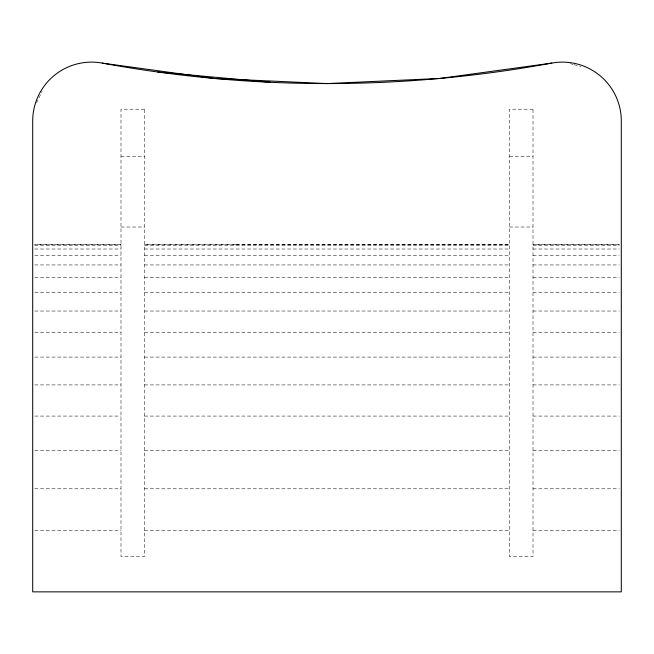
<?xml version="1.0" encoding="UTF-8"?>
<svg xmlns="http://www.w3.org/2000/svg" width="654" height="654" viewBox="0 0 654 654"><rect width="100%" height="100%" fill="white"/><g stroke="black" fill="none" stroke-linecap="round" stroke-linejoin="round"><path stroke-width="0.49" stroke-dasharray="3.27 2.45" d="M36.608 102.931L42.101 91.217M120.99 156.298L144.534 156.298M509.466 156.298L533.01 156.298M120.99 227.02L144.534 227.02M509.466 227.02L533.01 227.02M34.727 245.405L120.99 245.405M144.534 245.405L509.466 245.405M533.01 245.405L619.273 245.405M34.727 249.011L120.99 249.011M144.534 249.011L509.466 249.011M533.01 249.011L619.273 249.011M34.727 255.518L120.99 255.518M144.534 255.518L509.466 255.518M533.01 255.518L619.273 255.518M34.727 264.944L120.99 264.944M144.534 264.944L509.466 264.944M533.01 264.944L619.273 264.944M34.727 277.312L120.99 277.312M144.534 277.312L509.466 277.312M533.01 277.312L619.273 277.312M34.727 292.657L120.99 292.657M144.534 292.657L509.466 292.657M533.01 292.657L619.273 292.657M34.727 311.034L120.99 311.034M144.534 311.034L509.466 311.034M533.01 311.034L619.273 311.034M34.727 332.485L120.99 332.485M144.534 332.485L509.466 332.485M533.01 332.485L619.273 332.485M34.727 357.092L120.99 357.092M144.534 357.092L509.466 357.092M533.01 357.092L619.273 357.092M34.727 384.92L120.99 384.92M144.534 384.92L509.466 384.92M533.01 384.92L619.273 384.92M34.727 416.075L120.99 416.075M144.534 416.075L509.466 416.075M533.01 416.075L619.273 416.075M34.727 450.655L120.99 450.655M144.534 450.655L509.466 450.655M533.01 450.655L619.273 450.655M34.727 488.791L120.99 488.791M144.534 488.791L509.466 488.791M533.01 488.791L619.273 488.791M34.727 530.623L120.99 530.623M144.534 530.623L509.466 530.623M533.01 530.623L619.273 530.623M570.263 63.675L573.149 64.435M574.114 64.689L580.85 66.455M144.534 109.21L120.99 109.21L120.99 556.546L144.534 556.546L144.534 109.21M533.01 109.21L509.466 109.21L509.466 556.546L533.01 556.546L533.01 109.21M120.99 244.612L34.703 244.612L120.99 244.678M235.767 244.612L144.534 244.678L509.466 244.678L235.767 244.612M619.297 244.612L533.01 244.612L619.273 244.678"/><path stroke-width="0.98" d="M551.804 63.095L439.864 78.447L327 83.573L214.136 78.447L102.196 63.095A58.86 58.86 0 0 0 32.7 120.982L32.7 591.862L621.3 591.862L621.3 120.982A58.86 58.86 0 0 0 551.804 63.095A1243.908 1243.908 0 0 1 102.196 63.095M157.786 72.014L270.364 82.281"/></g></svg>
